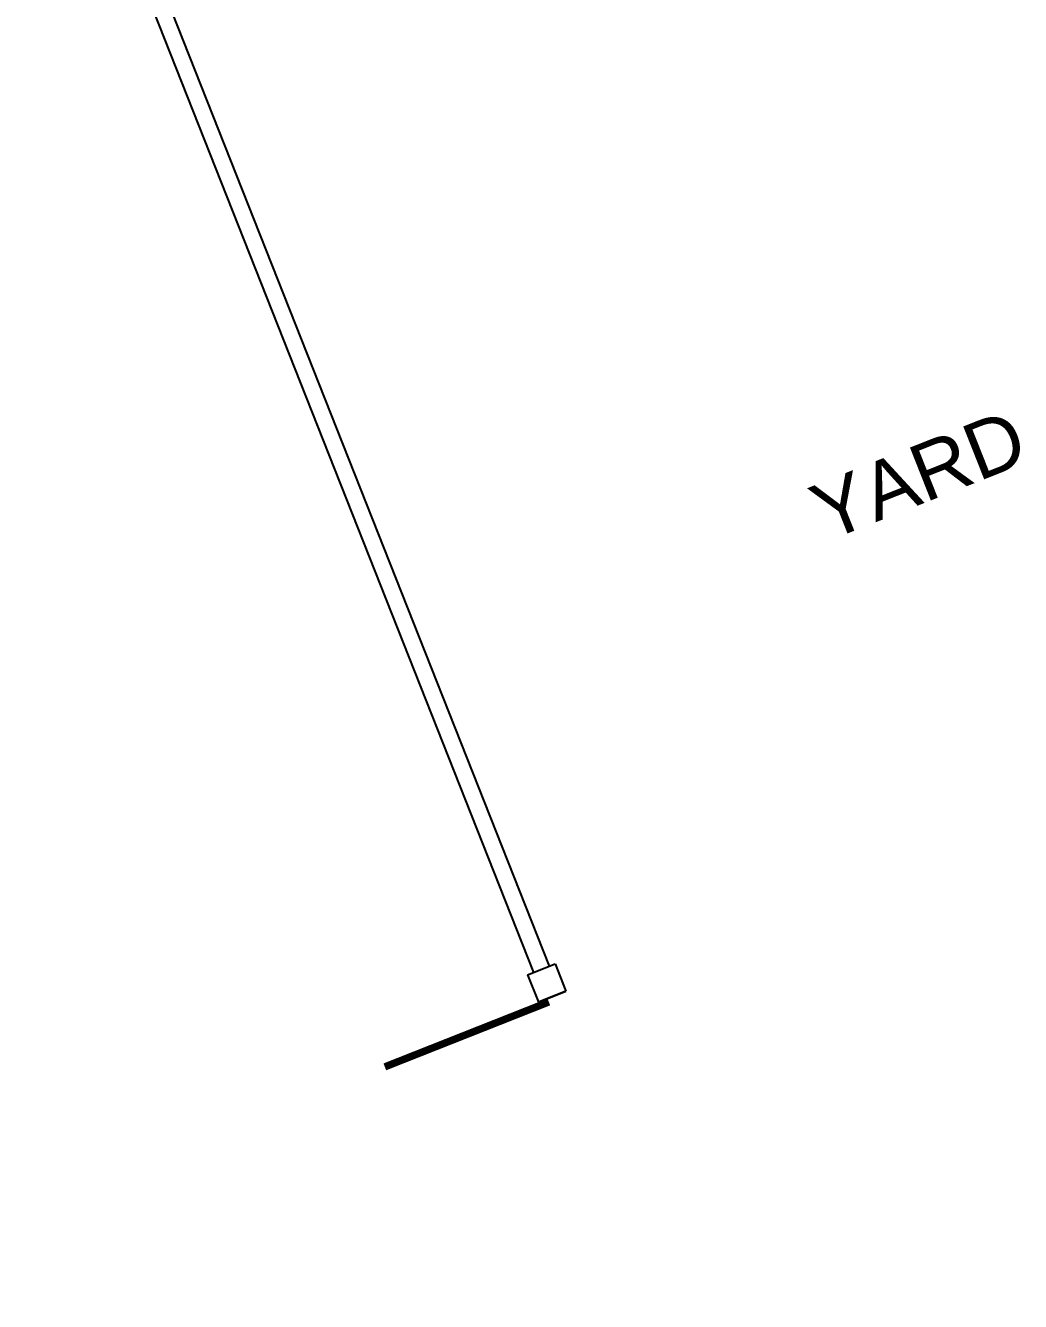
# Model space of a CAD drawing. Header units: inches. Extents: x 131918565 to 131921035, y 67963340 to 67966111.
# Drawn here: x 131918710 to 131919183, y 67964537 to 67965143 of the extents above; entities that cross this region are included whole.
import ezdxf

# ---------------------------------------------------------------- set-up
doc = ezdxf.new("R2010")
doc.units = ezdxf.units.IN
doc.header["$LTSCALE"] = 10
doc.header["$MEASUREMENT"] = 0
for name, color, linetype in [('A-DOOR', 2, 'CONTINUOUS'), ('A-IDEN-TEXT', 4, 'CONTINUOUS'), ('A-WALL', 5, 'CONTINUOUS')]:
    doc.layers.add(name, color=color, linetype=linetype)
doc.styles.add('Annotative', font='arial.ttf')

msp = doc.modelspace()

# ---------------------------------------------------------------- linework, layer by layer
at = {"layer": 'A-DOOR'}
for points in [[(131918958.91, 67964679.05, 3.49, 3.49, 0), (131918881.02, 67964648.23, 0, 0, 0), (131918880.38, 67964649.85, 0, 0, 0.414214), (131918989.09, 67964602.78, 0, 0, 0.414214)], [(131919019.27, 67964526.51, 3.49, 3.49, 0), (131918941.38, 67964495.69, 0, 0, 0), (131918942.02, 67964494.07, 0, 0, -0.414214), (131918989.09, 67964602.78, 0, 0, -0.414214)]]:
    msp.add_lwpolyline(points, format="xyseb", dxfattribs=at)
at = {"layer": 'A-WALL'}
for p, q in [((131918717.73, 67965305.85), (131918959.03, 67964696)), ((131918710.37, 67965302.94), (131918951.67, 67964693.09)), ((131918948.84, 67964691.97), (131918961.86, 67964697.12)), ((131918948.84, 67964691.97), (131918953.99, 67964678.95)), ((131918961.86, 67964697.12), (131918967.01, 67964684.1)), ((131918967, 67964684.12), (131918953.98, 67964678.97)), ((131918953.99, 67964678.95), (131918967.01, 67964684.1))]:
    msp.add_line(p, q, dxfattribs=at)

# ---------------------------------------------------------------- texts
at = {"layer": 'A-IDEN-TEXT', "insert": (131919080.75, 67964922.59), "char_height": 27, "width": 428.64, "attachment_point": 1, "rotation": 21.58712, "style": 'Annotative'}
msp.add_mtext('YARD', dxfattribs=at)

doc.saveas('drawing.dxf')
